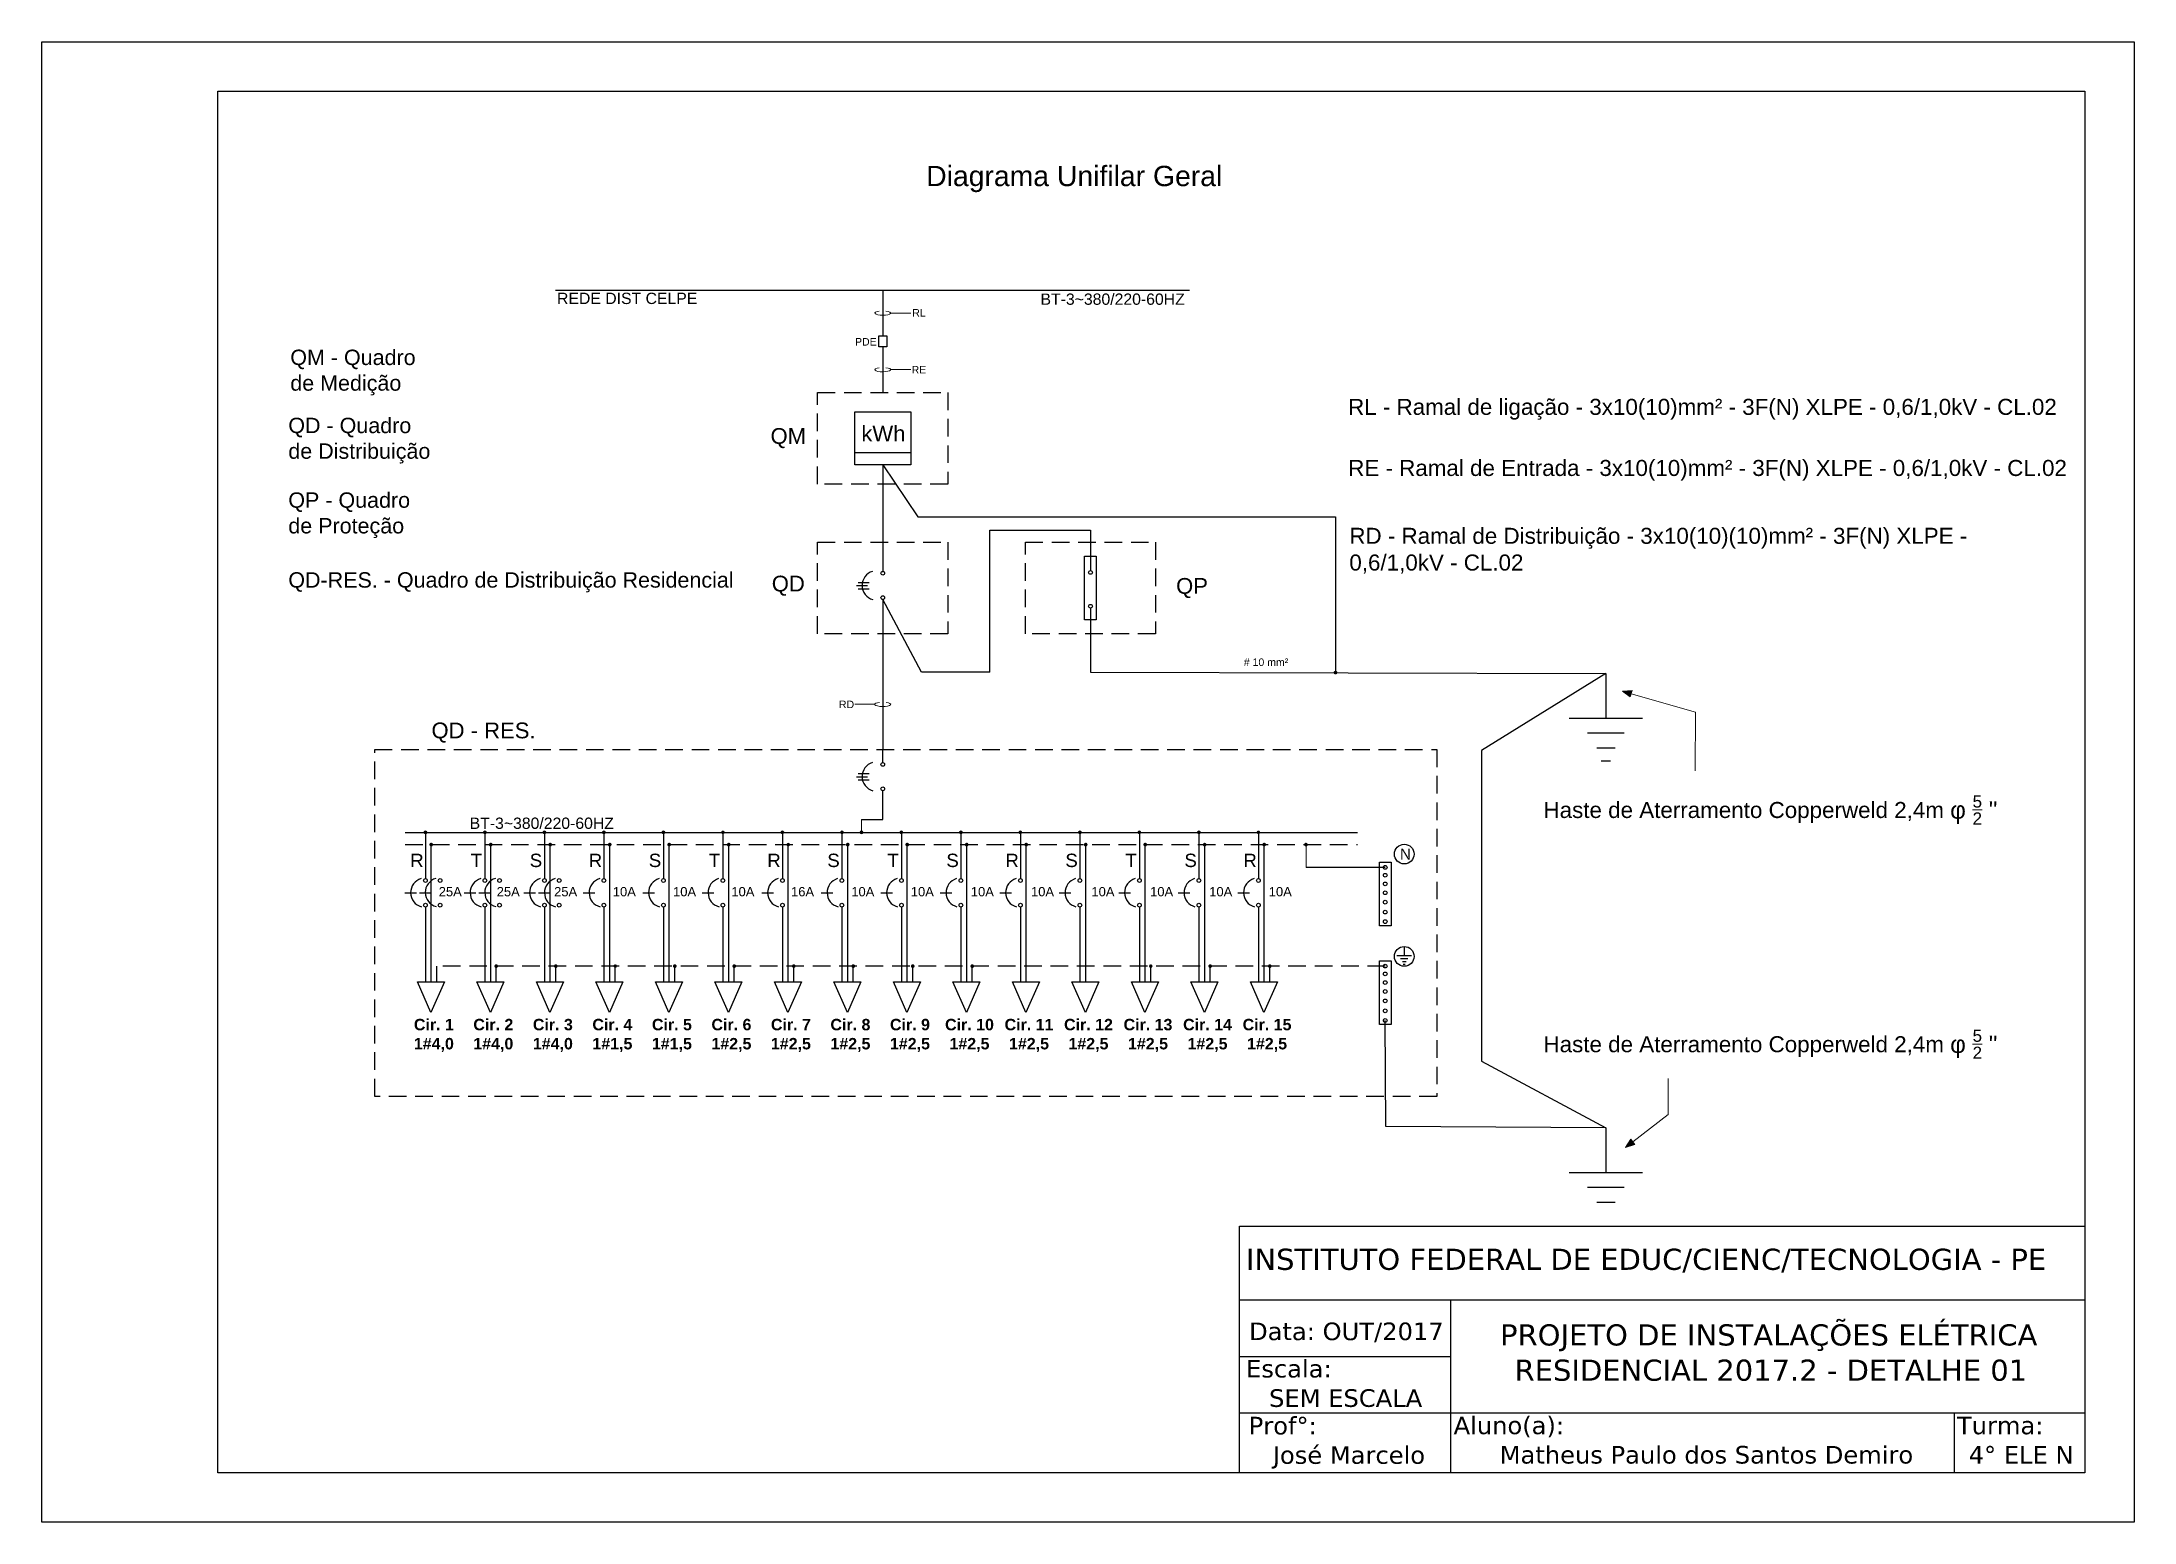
# Model space of a CAD drawing. Header units: millimetres. Extents: x 7060 to 7357, y 4046 to 4256.
import ezdxf

# ---------------------------------------------------------------- set-up
doc = ezdxf.new("R2010")
doc.units = ezdxf.units.MM
doc.linetypes.add('ACAD_ISO02W100', pattern=[15, 12, -3])
doc.linetypes.add('HIDDEN', pattern=[0.375, 0.25, -0.125])
doc.styles.add('ITALICC', font='italicc', dxfattribs={"height": 4})
doc.styles.get("Standard").update_dxf_attribs({"font": 'arial.ttf'})

msp = doc.modelspace()

# ---------------------------------------------------------------- hatches: boundary and pattern name
at = {"linetype": 'ACAD_ISO02W100', "lineweight": 13}
h = msp.add_hatch(color=256, dxfattribs=at)
h.dxf.hatch_style = 1
h.paths.add_polyline_path([(7243.64, 4166.27, 1), (7244.17, 4166.27, 1)])
h = msp.add_hatch(color=256, dxfattribs=at)
h.dxf.hatch_style = 1
h.paths.add_polyline_path([(7286, 4163.74), (7285.73, 4162.82), (7284.63, 4163.64)])
h = msp.add_hatch(color=256, dxfattribs=at)
h.dxf.hatch_style = 1
h.paths.add_polyline_path([(7114.46, 4143.61, 1), (7114.99, 4143.61, 1)])
h = msp.add_hatch(color=256, dxfattribs=at)
h.dxf.hatch_style = 1
h.paths.add_polyline_path([(7122.9, 4143.61, 1), (7123.43, 4143.61, 1)])
h = msp.add_hatch(color=256, dxfattribs=at)
h.dxf.hatch_style = 1
h.paths.add_polyline_path([(7131.35, 4143.61, 1), (7131.88, 4143.61, 1)])
h = msp.add_hatch(color=256, dxfattribs=at)
h.dxf.hatch_style = 1
h.paths.add_polyline_path([(7139.79, 4143.61, 1), (7140.32, 4143.61, 1)])
h = msp.add_hatch(color=256, dxfattribs=at)
h.dxf.hatch_style = 1
h.paths.add_polyline_path([(7148.24, 4143.61, 1), (7148.77, 4143.61, 1)])
h = msp.add_hatch(color=256, dxfattribs=at)
h.dxf.hatch_style = 1
h.paths.add_polyline_path([(7156.69, 4143.61, 1), (7157.21, 4143.61, 1)])
h = msp.add_hatch(color=256, dxfattribs=at)
h.dxf.hatch_style = 1
h.paths.add_polyline_path([(7165.13, 4143.61, 1), (7165.66, 4143.61, 1)])
h = msp.add_hatch(color=256, dxfattribs=at)
h.dxf.hatch_style = 1
h.paths.add_polyline_path([(7173.58, 4143.61, 1), (7174.11, 4143.61, 1)])
h = msp.add_hatch(color=256, dxfattribs=at)
h.dxf.hatch_style = 1
h.paths.add_polyline_path([(7176.36, 4143.61, 1), (7176.89, 4143.61, 1)])
h = msp.add_hatch(color=256, dxfattribs=at)
h.dxf.hatch_style = 1
h.paths.add_polyline_path([(7182.02, 4143.61, 1), (7182.55, 4143.61, 1)])
h = msp.add_hatch(color=256, dxfattribs=at)
h.dxf.hatch_style = 1
h.paths.add_polyline_path([(7190.47, 4143.61, 1), (7191, 4143.61, 1)])
h = msp.add_hatch(color=256, dxfattribs=at)
h.dxf.hatch_style = 1
h.paths.add_polyline_path([(7198.91, 4143.61, 1), (7199.44, 4143.61, 1)])
h = msp.add_hatch(color=256, dxfattribs=at)
h.dxf.hatch_style = 1
h.paths.add_polyline_path([(7207.36, 4143.61, 1), (7207.89, 4143.61, 1)])
h = msp.add_hatch(color=256, dxfattribs=at)
h.dxf.hatch_style = 1
h.paths.add_polyline_path([(7215.8, 4143.61, 1), (7216.33, 4143.61, 1)])
h = msp.add_hatch(color=256, dxfattribs=at)
h.dxf.hatch_style = 1
h.paths.add_polyline_path([(7224.25, 4143.61, 1), (7224.78, 4143.61, 1)])
h = msp.add_hatch(color=256, dxfattribs=at)
h.dxf.hatch_style = 1
h.paths.add_polyline_path([(7232.7, 4143.61, 1), (7233.22, 4143.61, 1)])
h = msp.add_hatch(color=256, dxfattribs=at)
h.dxf.hatch_style = 1
h.paths.add_polyline_path([(7115.28, 4141.87, 1), (7115.81, 4141.87, 1)])
h = msp.add_hatch(color=256, dxfattribs=at)
h.dxf.hatch_style = 1
h.paths.add_polyline_path([(7123.73, 4141.87, 1), (7124.26, 4141.87, 1)])
h = msp.add_hatch(color=256, dxfattribs=at)
h.dxf.hatch_style = 1
h.paths.add_polyline_path([(7132.17, 4141.87, 1), (7132.7, 4141.87, 1)])
h = msp.add_hatch(color=256, dxfattribs=at)
h.dxf.hatch_style = 1
h.paths.add_polyline_path([(7140.62, 4141.87, 1), (7141.15, 4141.87, 1)])
h = msp.add_hatch(color=256, dxfattribs=at)
h.dxf.hatch_style = 1
h.paths.add_polyline_path([(7149.06, 4141.87, 1), (7149.59, 4141.87, 1)])
h = msp.add_hatch(color=256, dxfattribs=at)
h.dxf.hatch_style = 1
h.paths.add_polyline_path([(7157.51, 4141.87, 1), (7158.04, 4141.87, 1)])
h = msp.add_hatch(color=256, dxfattribs=at)
h.dxf.hatch_style = 1
h.paths.add_polyline_path([(7165.96, 4141.87, 1), (7166.48, 4141.87, 1)])
h = msp.add_hatch(color=256, dxfattribs=at)
h.dxf.hatch_style = 1
h.paths.add_polyline_path([(7174.4, 4141.87, 1), (7174.93, 4141.87, 1)])
h = msp.add_hatch(color=256, dxfattribs=at)
h.dxf.hatch_style = 1
h.paths.add_polyline_path([(7182.85, 4141.87, 1), (7183.38, 4141.87, 1)])
h = msp.add_hatch(color=256, dxfattribs=at)
h.dxf.hatch_style = 1
h.paths.add_polyline_path([(7191.29, 4141.87, 1), (7191.82, 4141.87, 1)])
h = msp.add_hatch(color=256, dxfattribs=at)
h.dxf.hatch_style = 1
h.paths.add_polyline_path([(7199.74, 4141.87, 1), (7200.27, 4141.87, 1)])
h = msp.add_hatch(color=256, dxfattribs=at)
h.dxf.hatch_style = 1
h.paths.add_polyline_path([(7208.18, 4141.87, 1), (7208.71, 4141.87, 1)])
h = msp.add_hatch(color=256, dxfattribs=at)
h.dxf.hatch_style = 1
h.paths.add_polyline_path([(7216.63, 4141.87, 1), (7217.16, 4141.87, 1)])
h = msp.add_hatch(color=256, dxfattribs=at)
h.dxf.hatch_style = 1
h.paths.add_polyline_path([(7225.07, 4141.87, 1), (7225.6, 4141.87, 1)])
h = msp.add_hatch(color=256, dxfattribs=at)
h.dxf.hatch_style = 1
h.paths.add_polyline_path([(7233.52, 4141.87, 1), (7234.05, 4141.87, 1)])
h = msp.add_hatch(color=256, dxfattribs=at)
h.dxf.hatch_style = 1
h.paths.add_polyline_path([(7239.45, 4141.87, 1), (7239.98, 4141.87, 1)])
h = msp.add_hatch(color=256, dxfattribs=at)
h.dxf.hatch_style = 1
h.paths.add_polyline_path([(7124.51, 4124.63, 1), (7125.04, 4124.63, 1)])
h = msp.add_hatch(color=256, dxfattribs=at)
h.dxf.hatch_style = 1
h.paths.add_polyline_path([(7132.96, 4124.63, 1), (7133.49, 4124.63, 1)])
h = msp.add_hatch(color=256, dxfattribs=at)
h.dxf.hatch_style = 1
h.paths.add_polyline_path([(7141.41, 4124.63, 1), (7141.93, 4124.63, 1)])
h = msp.add_hatch(color=256, dxfattribs=at)
h.dxf.hatch_style = 1
h.paths.add_polyline_path([(7149.85, 4124.63, 1), (7150.38, 4124.63, 1)])
h = msp.add_hatch(color=256, dxfattribs=at)
h.dxf.hatch_style = 1
h.paths.add_polyline_path([(7158.3, 4124.63, 1), (7158.83, 4124.63, 1)])
h = msp.add_hatch(color=256, dxfattribs=at)
h.dxf.hatch_style = 1
h.paths.add_polyline_path([(7166.74, 4124.63, 1), (7167.27, 4124.63, 1)])
h = msp.add_hatch(color=256, dxfattribs=at)
h.dxf.hatch_style = 1
h.paths.add_polyline_path([(7175.19, 4124.63, 1), (7175.72, 4124.63, 1)])
h = msp.add_hatch(color=256, dxfattribs=at)
h.dxf.hatch_style = 1
h.paths.add_polyline_path([(7183.63, 4124.63, 1), (7184.16, 4124.63, 1)])
h = msp.add_hatch(color=256, dxfattribs=at)
h.dxf.hatch_style = 1
h.paths.add_polyline_path([(7192.08, 4124.63, 1), (7192.61, 4124.63, 1)])
h = msp.add_hatch(color=256, dxfattribs=at)
h.dxf.hatch_style = 1
h.paths.add_polyline_path([(7217.42, 4124.63, 1), (7217.94, 4124.63, 1)])
h = msp.add_hatch(color=256, dxfattribs=at)
h.dxf.hatch_style = 1
h.paths.add_polyline_path([(7225.86, 4124.63, 1), (7226.39, 4124.63, 1)])
h = msp.add_hatch(color=256, dxfattribs=at)
h.dxf.hatch_style = 1
h.paths.add_polyline_path([(7234.31, 4124.63, 1), (7234.84, 4124.63, 1)])
h = msp.add_hatch(color=256, dxfattribs=at)
h.dxf.hatch_style = 1
h.paths.add_polyline_path([(7286.4, 4099.32), (7285.82, 4100.08), (7285.09, 4098.92)])

# ---------------------------------------------------------------- linework, layer by layer
at = {"ltscale": 3}
for p, q in [((7060.27, 4255.75), (7357.27, 4255.75)), ((7060.27, 4045.75), (7060.27, 4255.75)), ((7357.27, 4255.75), (7357.27, 4045.75)), ((7085.27, 4248.75), (7350.27, 4248.75)), ((7085.27, 4052.75), (7085.27, 4248.75)), ((7350.27, 4248.75), (7350.27, 4052.75)), ((7350.27, 4052.75), (7085.27, 4052.75)), ((7357.27, 4045.75), (7060.27, 4045.75))]:
    msp.add_line(p, q, dxfattribs=at)
for p, q in [((7133.17, 4220.52), (7223.19, 4220.52)), ((7179.64, 4220.52), (7179.64, 4214.04)), ((7179.64, 4212.49), (7179.64, 4206.01)), ((7175.67, 4195.76), (7175.67, 4203.27)), ((7175.67, 4203.27), (7183.61, 4203.27)), ((7183.61, 4203.27), (7183.61, 4195.76)), ((7183.61, 4197.44), (7175.67, 4197.44)), ((7183.61, 4195.76), (7175.67, 4195.76)), ((7179.64, 4195.76), (7179.64, 4180.63)), ((7179.64, 4195.76), (7184.63, 4188.38)), ((7184.63, 4188.38), (7243.9, 4188.38)), ((7243.9, 4188.38), (7243.9, 4166.27)), ((7194.85, 4166.32), (7194.85, 4186.47)), ((7194.85, 4186.47), (7209.13, 4186.47)), ((7209.13, 4186.47), (7209.13, 4180.74)), ((7176.16, 4179.06), (7177.72, 4179.06)), ((7175.92, 4178.61), (7177.48, 4178.61)), ((7176.16, 4178.16), (7177.72, 4178.16)), ((7179.64, 4176.63), (7179.64, 4155.36)), ((7185.16, 4166.32), (7179.64, 4176.63)), ((7209.13, 4175.43), (7209.13, 4166.32)), ((7194.85, 4166.32), (7185.16, 4166.32)), ((7209.13, 4166.32), (7282.29, 4166.16)), ((7282.29, 4166.16), (7264.63, 4155.23)), ((7282.29, 4166.16), (7282.29, 4159.83)), ((7277.09, 4159.83), (7287.5, 4159.83)), ((7179.64, 4153.52), (7179.64, 4155.36)), ((7264.63, 4155.23), (7264.63, 4111.13)), ((7279.69, 4157.74), (7284.9, 4157.74)), ((7280.99, 4155.58), (7283.6, 4155.58)), ((7281.64, 4153.74), (7282.94, 4153.74)), ((7175.92, 4151.5), (7177.48, 4151.5)), ((7176.16, 4151.95), (7177.72, 4151.95)), ((7176.16, 4151.05), (7177.72, 4151.05)), ((7179.64, 4145.45), (7179.64, 4149.52)), ((7111.87, 4143.61), (7247.01, 4143.61)), ((7114.72, 4143.61), (7114.72, 4137.04)), ((7123.17, 4143.61), (7123.17, 4137.04)), ((7131.61, 4143.61), (7131.61, 4137.04)), ((7140.06, 4143.61), (7140.06, 4137.04)), ((7148.5, 4143.61), (7148.5, 4137.04)), ((7156.95, 4143.61), (7156.95, 4137.04)), ((7165.4, 4143.61), (7165.4, 4137.04)), ((7173.84, 4143.61), (7173.84, 4137.04)), ((7176.63, 4145.45), (7179.64, 4145.45)), ((7182.29, 4143.61), (7182.29, 4137.04)), ((7190.73, 4143.61), (7190.73, 4137.04)), ((7199.18, 4143.61), (7199.18, 4137.04)), ((7207.62, 4143.61), (7207.62, 4137.04)), ((7216.07, 4143.61), (7216.07, 4137.04)), ((7224.51, 4143.61), (7224.51, 4137.04)), ((7232.96, 4143.61), (7232.96, 4137.04)), ((7115.55, 4122.42), (7115.55, 4141.87)), ((7123.99, 4122.42), (7123.99, 4141.87)), ((7132.44, 4122.42), (7132.44, 4141.87)), ((7140.88, 4122.42), (7140.88, 4141.87)), ((7149.33, 4122.42), (7149.33, 4141.87)), ((7157.77, 4122.42), (7157.77, 4141.87)), ((7166.22, 4122.42), (7166.22, 4141.87)), ((7174.67, 4122.42), (7174.67, 4141.87)), ((7183.11, 4122.42), (7183.11, 4141.87)), ((7191.56, 4122.42), (7191.56, 4141.87)), ((7200, 4122.42), (7200, 4141.87)), ((7208.45, 4122.42), (7208.45, 4141.87)), ((7216.89, 4122.42), (7216.89, 4141.87)), ((7225.34, 4122.42), (7225.34, 4141.87)), ((7233.78, 4122.42), (7233.78, 4141.87)), ((7111.79, 4135.05), (7113.44, 4135.05)), ((7113.87, 4135.05), (7115.52, 4135.05)), ((7120.24, 4135.05), (7121.89, 4135.05)), ((7122.32, 4135.05), (7123.97, 4135.05)), ((7128.68, 4135.05), (7130.33, 4135.05)), ((7130.79, 4135.05), (7132.44, 4135.05)), ((7137.13, 4135.05), (7138.78, 4135.05)), ((7145.58, 4135.05), (7147.22, 4135.05)), ((7154.02, 4135.05), (7155.67, 4135.05)), ((7162.47, 4135.05), (7164.12, 4135.05)), ((7170.91, 4135.05), (7172.56, 4135.05)), ((7179.36, 4135.05), (7181.01, 4135.05)), ((7187.8, 4135.05), (7189.45, 4135.05)), ((7196.25, 4135.05), (7197.9, 4135.05)), ((7204.69, 4135.05), (7206.34, 4135.05)), ((7213.14, 4135.05), (7214.79, 4135.05)), ((7221.59, 4135.05), (7223.24, 4135.05)), ((7230.03, 4135.05), (7231.68, 4135.05)), ((7114.72, 4133.01), (7114.72, 4122.42)), ((7123.17, 4133.01), (7123.17, 4122.42)), ((7131.61, 4133.01), (7131.61, 4122.42)), ((7140.06, 4133.01), (7140.06, 4122.42)), ((7148.5, 4133.01), (7148.5, 4122.42)), ((7156.95, 4133.01), (7156.95, 4122.42)), ((7165.4, 4133.01), (7165.4, 4122.42)), ((7173.84, 4133.01), (7173.84, 4122.42)), ((7182.29, 4133.01), (7182.29, 4122.42)), ((7190.73, 4133.01), (7190.73, 4122.42)), ((7199.18, 4133.01), (7199.18, 4122.42)), ((7207.62, 4133.01), (7207.62, 4122.42)), ((7216.07, 4133.01), (7216.07, 4122.42)), ((7224.51, 4133.01), (7224.51, 4122.42)), ((7232.96, 4133.01), (7232.96, 4122.42)), ((7252.62, 4126.14), (7254.71, 4126.14)), ((7253.14, 4125.72), (7254.19, 4125.72)), ((7253.66, 4127.4), (7253.66, 4126.14)), ((7253.4, 4125.29), (7253.92, 4125.29)), ((7253.53, 4124.92), (7253.79, 4124.92)), ((7251.03, 4101.87), (7250.96, 4116.93)), ((7264.63, 4111.13), (7282.29, 4101.7)), ((7282.29, 4101.7), (7251.03, 4101.87)), ((7282.29, 4101.7), (7282.29, 4095.37)), ((7277.09, 4095.37), (7287.5, 4095.37)), ((7279.69, 4093.29), (7284.9, 4093.29)), ((7280.99, 4091.13), (7283.6, 4091.13)), ((7230.27, 4052.75), (7230.27, 4087.75)), ((7230.27, 4087.75), (7350.27, 4087.75)), ((7350.27, 4077.25), (7230.27, 4077.25)), ((7260.27, 4052.75), (7260.27, 4077.25)), ((7230.27, 4069.25), (7260.27, 4069.25)), ((7230.27, 4061.25), (7350.27, 4061.25)), ((7331.73, 4061.25), (7331.73, 4052.75))]:
    msp.add_line(p, q)
at = {"lineweight": 13}
for p, q in [((7180.77, 4217.28), (7183.62, 4217.28)), ((7180.77, 4209.25), (7183.62, 4209.25)), ((7178.51, 4161.77), (7175.66, 4161.77))]:
    msp.add_line(p, q, dxfattribs=at)
at = {"linetype": 'ACAD_ISO02W100', "lineweight": 13}
for p, q in [((7284.63, 4163.64), (7286, 4163.74)), ((7284.63, 4163.64), (7285.73, 4162.82)), ((7285.73, 4162.82), (7286, 4163.74)), ((7295.01, 4160.65), (7285.86, 4163.28)), ((7294.98, 4152.33), (7295.01, 4160.65)), ((7176.63, 4145.45), (7176.63, 4143.61)), ((7291.14, 4108.71), (7291.14, 4103.57)), ((7291.14, 4103.57), (7286.11, 4099.7)), ((7285.09, 4098.92), (7285.82, 4100.08)), ((7285.09, 4098.92), (7286.4, 4099.32)), ((7285.82, 4100.08), (7286.4, 4099.32))]:
    msp.add_line(p, q, dxfattribs=at)
at = {"linetype": 'HIDDEN', "ltscale": 10}
for p, q in [((7111.87, 4141.87), (7247.01, 4141.87)), ((7250.96, 4124.63), (7116.33, 4124.63)), ((7116.33, 4122.42), (7116.33, 4124.63)), ((7124.78, 4122.42), (7124.78, 4124.63)), ((7133.22, 4122.42), (7133.22, 4124.63)), ((7141.67, 4122.42), (7141.67, 4124.63)), ((7150.12, 4122.42), (7150.12, 4124.63)), ((7158.56, 4122.42), (7158.56, 4124.63)), ((7167.01, 4122.42), (7167.01, 4124.63)), ((7175.45, 4122.42), (7175.45, 4124.63)), ((7183.9, 4122.42), (7183.9, 4124.63)), ((7192.34, 4122.42), (7192.34, 4124.63)), ((7217.68, 4122.42), (7217.68, 4124.63)), ((7226.13, 4122.42), (7226.13, 4124.63)), ((7234.57, 4122.42), (7234.57, 4124.63))]:
    msp.add_line(p, q, dxfattribs=at)
at = {"linetype": 'HIDDEN', "lineweight": 13, "ltscale": 60}
msp.add_line((7239.72, 4141.87), (7239.72, 4138.64), dxfattribs=at)
at = {"linetype": 'HIDDEN', "ltscale": 60}
msp.add_line((7250.96, 4138.64), (7239.72, 4138.64), dxfattribs=at)
for points in [[(7179.09, 4214.04), (7180.2, 4214.04), (7180.2, 4212.49), (7179.09, 4212.49)], [(7208.3, 4182.8), (7209.95, 4182.8), (7209.95, 4173.77), (7208.3, 4173.77)], [(7250.13, 4139.37), (7251.79, 4139.37), (7251.79, 4130.34), (7250.13, 4130.34)], [(7250.13, 4125.37), (7251.79, 4125.37), (7251.79, 4116.34), (7250.13, 4116.34)], [(7117.42, 4122.42), (7115.51, 4118.05), (7113.59, 4122.42)], [(7125.87, 4122.42), (7123.95, 4118.05), (7122.03, 4122.42)], [(7134.31, 4122.42), (7132.4, 4118.05), (7130.48, 4122.42)], [(7142.76, 4122.42), (7140.84, 4118.05), (7138.92, 4122.42)], [(7151.21, 4122.42), (7149.29, 4118.05), (7147.37, 4122.42)], [(7159.65, 4122.42), (7157.73, 4118.05), (7155.82, 4122.42)], [(7168.1, 4122.42), (7166.18, 4118.05), (7164.26, 4122.42)], [(7176.54, 4122.42), (7174.62, 4118.05), (7172.71, 4122.42)], [(7184.99, 4122.42), (7183.07, 4118.05), (7181.15, 4122.42)], [(7193.43, 4122.42), (7191.52, 4118.05), (7189.6, 4122.42)], [(7201.88, 4122.42), (7199.96, 4118.05), (7198.04, 4122.42)], [(7210.32, 4122.42), (7208.41, 4118.05), (7206.49, 4122.42)], [(7218.77, 4122.42), (7216.85, 4118.05), (7214.93, 4122.42)], [(7227.22, 4122.42), (7225.3, 4118.05), (7223.38, 4122.42)], [(7235.66, 4122.42), (7233.74, 4118.05), (7231.83, 4122.42)]]:
    msp.add_lwpolyline(points, close=True)
at = {"linetype": 'HIDDEN', "ltscale": 10}
for points in [[(7170.39, 4206.01), (7188.89, 4206.01), (7188.89, 4193.02), (7170.39, 4193.02)], [(7170.39, 4184.78), (7188.89, 4184.78), (7188.89, 4171.79), (7170.39, 4171.79)], [(7199.88, 4184.78), (7218.37, 4184.78), (7218.37, 4171.79), (7199.88, 4171.79)], [(7107.52, 4155.36), (7258.28, 4155.36), (7258.28, 4106.15), (7107.52, 4106.15)]]:
    msp.add_lwpolyline(points, close=True, dxfattribs=at)
for centre, radius in [((7179.64, 4180.37), 0.264), ((7209.13, 4180.48), 0.264), ((7179.64, 4176.9), 0.264), ((7209.13, 4175.69), 0.264), ((7179.64, 4153.25), 0.264), ((7179.64, 4149.78), 0.264), ((7253.66, 4140.52), 1.4), ((7250.96, 4138.64), 0.264), ((7250.96, 4137.52), 0.264), ((7114.72, 4136.78), 0.264), ((7116.8, 4136.78), 0.264), ((7123.17, 4136.78), 0.264), ((7125.25, 4136.78), 0.264), ((7131.61, 4136.78), 0.264), ((7133.72, 4136.78), 0.264), ((7140.06, 4136.78), 0.264), ((7148.5, 4136.78), 0.264), ((7156.95, 4136.78), 0.264), ((7165.4, 4136.78), 0.264), ((7173.84, 4136.78), 0.264), ((7182.29, 4136.78), 0.264), ((7190.73, 4136.78), 0.264), ((7199.18, 4136.78), 0.264), ((7207.62, 4136.78), 0.264), ((7216.07, 4136.78), 0.264), ((7224.51, 4136.78), 0.264), ((7232.96, 4136.78), 0.264), ((7250.96, 4136.29), 0.264), ((7250.96, 4135.04), 0.264), ((7114.72, 4133.28), 0.264), ((7116.8, 4133.28), 0.264), ((7123.17, 4133.28), 0.264), ((7125.25, 4133.28), 0.264), ((7131.61, 4133.28), 0.264), ((7133.72, 4133.28), 0.264), ((7140.06, 4133.28), 0.264), ((7148.5, 4133.28), 0.264), ((7156.95, 4133.28), 0.264), ((7165.4, 4133.28), 0.264), ((7173.84, 4133.28), 0.264), ((7182.29, 4133.28), 0.264), ((7190.73, 4133.28), 0.264), ((7199.18, 4133.28), 0.264), ((7207.62, 4133.28), 0.264), ((7216.07, 4133.28), 0.264), ((7224.51, 4133.28), 0.264), ((7232.96, 4133.28), 0.264), ((7250.96, 4133.7), 0.264), ((7250.96, 4132.3), 0.264), ((7250.96, 4130.94), 0.264), ((7253.66, 4126.01), 1.4), ((7250.96, 4124.63), 0.264), ((7250.96, 4123.52), 0.264), ((7250.96, 4122.29), 0.264), ((7250.96, 4121.03), 0.264), ((7250.96, 4119.7), 0.264), ((7250.96, 4118.29), 0.264), ((7250.96, 4116.93), 0.264)]:
    msp.add_circle(centre, radius)
for centre in [(7178.77, 4178.64), (7178.77, 4151.52), (7114.69, 4135.05), (7116.77, 4135.08), (7123.14, 4135.05), (7125.22, 4135.08), (7131.58, 4135.05), (7133.69, 4135.05), (7140.03, 4135.05), (7148.47, 4135.05), (7156.92, 4135.05), (7165.37, 4135.05), (7173.81, 4135.05), (7182.26, 4135.05), (7190.7, 4135.05), (7199.15, 4135.05), (7207.59, 4135.05), (7216.04, 4135.05), (7224.48, 4135.05), (7232.93, 4135.05)]:
    msp.add_arc(centre, 2.07, 106.1004, 255.3696)
at = {"lineweight": 13}
for centre in [(7179.64, 4217.28), (7179.64, 4209.25)]:
    msp.add_ellipse(centre, major_axis=(-1.13, 0), ratio=0.270441, start_param=5.172783, end_param=10.59046, dxfattribs=at)
at = {"lineweight": 13, "extrusion": (0, 0, -1)}
msp.add_ellipse((7179.64, 4161.77), major_axis=(1.13, 0), ratio=0.270441, start_param=5.172783, end_param=10.59046, dxfattribs=at)

# ---------------------------------------------------------------- texts
at = {"linetype": 'ACAD_ISO02W100', "lineweight": 13, "style": 'ITALICC'}
for s, width, insert, char_height, attachment_point in [('{\\fArial|b0|i0|c0|p34;Diagrama Unifilar Geral}', 1406.628, (7206.82, 4236.29), 2.88, 5), ('{\\fArial|b0|i0|c0|p34;REDE DIST CELPE}', 1108.9795, (7143.36, 4219.35), 1.6031, 5), ('{\\fArial|b0|i0|c0|p34;RL}', 1108.9795, (7184.78, 4217.31), 1.0688, 5), ('{\\fArial|b0|i0|c0|p34;BT-3~380/220-60HZ}', 1108.9795, (7212.27, 4219.24), 1.6031, 5), ('{\\fArial|b0|i0|c0|p34;QM - Quadro \\Pde Medição}', 768.646, (7095.54, 4208.84), 2.1827, 4), ('{\\fArial|b0|i0|c0|p34;PDE}', 1108.9795, (7177.24, 4213.2), 1.0688, 5), ('{\\fArial|b0|i0|c0|p34;RE}', 1108.9795, (7184.78, 4209.24), 1.0688, 5), ('{\\fArial|b0|i0|c0|p34;RL - Ramal de ligação - 3x10(10)mm² - 3F(N) XLPE - 0,6/1,0kV - CL.02}', 970.93, (7245.69, 4203.62), 2.2737, 4), ('{\\fArial|b0|i0|c0|p34;QD - Quadro \\Pde Distribuição}', 768.646, (7095.26, 4199.18), 2.1827, 4), ('{\\fArial|b0|i0|c0|p34;QM}', 1108.9795, (7166.23, 4199.53), 2.24, 5), ('{\\fArial|b0|i0|c0|p34;kWh}', 1108.9795, (7179.73, 4200.18), 2.24, 5), ('{\\fArial|b0|i0|c0|p34;RE - Ramal de Entrada - 3x10(10)mm² - 3F(N) XLPE - 0,6/1,0kV - CL.02}', 1007.297, (7245.71, 4194.96), 2.2737, 4), ('{\\fArial|b0|i0|c0|p34;QP - Quadro \\Pde Proteção}', 768.646, (7095.26, 4188.59), 2.1827, 4), ('{\\fArial|b0|i0|c0|p34;RD - Ramal de Distribuição - 3x10(10)(10)mm² - 3F(N) XLPE - \\P0,6/1,0kV - CL.02}', 981.8903, (7245.87, 4183.57), 2.2737, 4), ('{\\fArial|b0|i0|c0|p34;QD-RES. - Quadro de Distribuição Residencial}', 643.7276, (7095.26, 4179.08), 2.1827, 4), ('{\\fArial|b0|i0|c0|p34;QD}', 1108.9795, (7166.23, 4178.59), 2.24, 5), ('{\\fArial|b0|i0|c0|p34;QP}', 1108.9795, (7223.54, 4178.26), 2.24, 5), ('\\pi-3.20627,l4.27503,t4.27503;{\\fArial|b0|i0|c0|p34;# 10 mm²}', 1108.9795, (7233.51, 4167.74), 1.0688, 5), ('{\\fArial|b0|i0|c0|p34;RD}', 1108.9795, (7174.5, 4161.76), 1.0688, 5), ('{\\fArial|b0|i0|c0|p34;QD - RES.}', 1108.9795, (7122.97, 4157.76), 2.24, 5), ('\\A1;{\\fArial|b0|i0|c0|p34;Haste de Aterramento Copperweld 2,4m \\H1.08333x;φ \\H0.7x;\\S5/2;\\H1.42857x; \\H1x;"}', 606.3039, (7273.43, 4146.78), 2.27366, 4), ('{\\fArial|b0|i0|c0|p34;BT-3~380/220-60HZ}', 1108.9795, (7131.24, 4144.89), 1.6031, 5), ('{\\fArial|b0|i0|c0|p34;R}', 28.3602, (7113.52, 4139.62), 1.9002, 5), ('{\\fArial|b0|i0|c0|p34;T}', 28.3602, (7121.96, 4139.62), 1.9002, 5), ('{\\fArial|b0|i0|c0|p34;S}', 28.3602, (7130.41, 4139.62), 1.9002, 5), ('{\\fArial|b0|i0|c0|p34;R}', 28.3602, (7138.86, 4139.62), 1.9002, 5), ('{\\fArial|b0|i0|c0|p34;S}', 28.3602, (7147.31, 4139.62), 1.9002, 5), ('{\\fArial|b0|i0|c0|p34;T}', 29.69, (7155.76, 4139.62), 1.9002, 5), ('{\\fArial|b0|i0|c0|p34;R}', 28.3602, (7164.2, 4139.62), 1.9002, 5), ('{\\fArial|b0|i0|c0|p34;S}', 28.3602, (7172.65, 4139.62), 1.9002, 5), ('{\\fArial|b0|i0|c0|p34;T}', 28.3602, (7181.1, 4139.62), 1.9002, 5), ('{\\fArial|b0|i0|c0|p34;S}', 28.3602, (7189.55, 4139.62), 1.9002, 5), ('{\\fArial|b0|i0|c0|p34;R}', 28.3602, (7198, 4139.62), 1.9002, 5), ('{\\fArial|b0|i0|c0|p34;S}', 28.3602, (7206.44, 4139.62), 1.9002, 5), ('{\\fArial|b0|i0|c0|p34;T}', 28.3602, (7214.89, 4139.62), 1.9002, 5), ('{\\fArial|b0|i0|c0|p34;S}', 28.3602, (7223.34, 4139.62), 1.9002, 5), ('{\\fArial|b0|i0|c0|p34;R}', 28.3602, (7231.78, 4139.62), 1.9002, 5), ('{\\fArial|b1|i0|c0|p34;Cir. 1\\P1#4,0}', 123.3524, (7115.92, 4114.8), 1.6241, 5), ('{\\fArial|b1|i0|c0|p34;Cir. 2\\P1#4,0}', 123.3524, (7124.36, 4114.8), 1.6241, 5), ('{\\fArial|b1|i0|c0|p34;Cir. 3\\P1#4,0}', 123.3524, (7132.81, 4114.8), 1.6241, 5), ('{\\fArial|b1|i0|c0|p34;Cir. 4\\P1#1,5}', 123.3524, (7141.26, 4114.8), 1.6241, 5), ('{\\fArial|b1|i0|c0|p34;Cir. 5\\P1#1,5}', 123.3524, (7149.71, 4114.8), 1.6241, 5), ('{\\fArial|b1|i0|c0|p34;Cir. 6\\P1#2,5}', 123.3524, (7158.16, 4114.8), 1.6241, 5), ('{\\fArial|b1|i0|c0|p34;Cir. 7\\P1#2,5}', 123.3524, (7166.6, 4114.8), 1.6241, 5), ('{\\fArial|b1|i0|c0|p34;Cir. 8\\P1#2,5}', 123.3524, (7175.05, 4114.8), 1.6241, 5), ('{\\fArial|b1|i0|c0|p34;Cir. 9\\P1#2,5}', 123.3524, (7183.5, 4114.8), 1.6241, 5), ('{\\fArial|b1|i0|c0|p34;Cir. 10\\P1#2,5}', 123.3524, (7191.95, 4114.8), 1.6241, 5), ('{\\fArial|b1|i0|c0|p34;Cir. 11\\P1#2,5}', 123.3524, (7200.4, 4114.8), 1.6241, 5), ('{\\fArial|b1|i0|c0|p34;Cir. 12\\P1#2,5}', 123.3524, (7208.84, 4114.8), 1.6241, 5), ('{\\fArial|b1|i0|c0|p34;Cir. 13\\P1#2,5}', 123.3524, (7217.29, 4114.8), 1.6241, 5), ('{\\fArial|b1|i0|c0|p34;Cir. 14\\P1#2,5}', 123.3524, (7225.74, 4114.8), 1.6241, 5), ('{\\fArial|b1|i0|c0|p34;Cir. 15\\P1#2,5}', 123.3524, (7234.19, 4114.8), 1.6241, 5), ('\\A1;{\\fArial|b0|i0|c0|p34;Haste de Aterramento Copperweld 2,4m \\H1.08333x;φ \\H0.7x;\\S5/2;\\H1.42857x; \\H1x;"}', 606.3039, (7273.43, 4113.55), 2.27366, 4)]:
    msp.add_mtext_dynamic_manual_height_columns(s, width=width, gutter_width=20, heights=[0], dxfattribs=dict(at, insert=insert, char_height=char_height, attachment_point=attachment_point))
at = {"attachment_point": 1}
for s, width, heights, insert, char_height in [('{\\fArial|b0|i0|c0|p34;N}', 48.7919, [0], (7253.06, 4141.3), 1.5459), ('25A', 3.0233, [0], (7116.61, 4135.85), 1.317), ('25A', 3.0233, [0], (7124.84, 4135.85), 1.317), ('25A', 3.0233, [0], (7132.99, 4135.85), 1.317), ('10A', 3.0233, [0], (7141.32, 4135.85), 1.317), ('10A', 3.0233, [0], (7149.87, 4135.85), 1.317), ('10A', 3.0233, [1.34], (7158.15, 4135.85), 1.317), ('16A', 3.0233, [1.34], (7166.62, 4135.85), 1.317), ('10A', 3.0233, [0], (7175.17, 4135.85), 1.317), ('10A', 3.0233, [0], (7183.62, 4135.85), 1.317), ('10A', 3.0233, [0], (7192.14, 4135.85), 1.317), ('10A', 3.0233, [0], (7200.68, 4135.85), 1.317), ('10A', 3.0233, [0], (7209.26, 4135.85), 1.317), ('10A', 3.0233, [0], (7217.59, 4135.85), 1.317), ('10A', 3.0233, [0], (7225.98, 4135.85), 1.317), ('10A', 3.0233, [0], (7234.43, 4135.85), 1.317), ('\\pi0.66329;{\\fVerdana|b0|i0|c0|p34;INSTITUTO FEDERAL DE EDUC/CIENC/TECNOLOGIA - PE}', 119.1667, [0], (7230.52, 4084.54), 3), ('{\\fVerdana|b0|i0|c0|p34;Data: OUT/2017}', 29.2849, [0], (7231.64, 4074.07), 2.5), ('\\pi20.27612;{\\fVerdana|b0|i0|c0|p34;PROJETO DE INSTALAÇÕES ELÉTRICA \\P\\pi22.3322;RESIDENCIAL 2017.2 - DETALHE 01\\H1.11484x; }', 119.1667, [0], (7246.99, 4073.81), 3), ('{\\fVerdana|b0|i0|c0|p34;Escala: \\P   SEM ESCALA}', 37.9283, [0], (7231.21, 4068.77), 2.5), ('{\\fVerdana|b0|i0|c0|p34;Prof°:\\P\\pi3.41904;José Marcelo}', 28.5859, [0], (7231.59, 4060.69), 2.5), ('{\\fVerdana|b0|i0|c0|p34;Aluno(a): \\P      Matheus Paulo dos Santos Demiro}', 90, [0], (7260.67, 4060.73), 2.5), ('{\\fVerdana|b0|i0|c0|p34;Turma: \\P\\pi1.66523;4° ELE N}', 18.1743, [0], (7332.12, 4060.72), 2.5)]:
    msp.add_mtext_dynamic_manual_height_columns(s, width=width, gutter_width=12.5, heights=heights, dxfattribs=dict(at, insert=insert, char_height=char_height))

doc.saveas('drawing.dxf')
